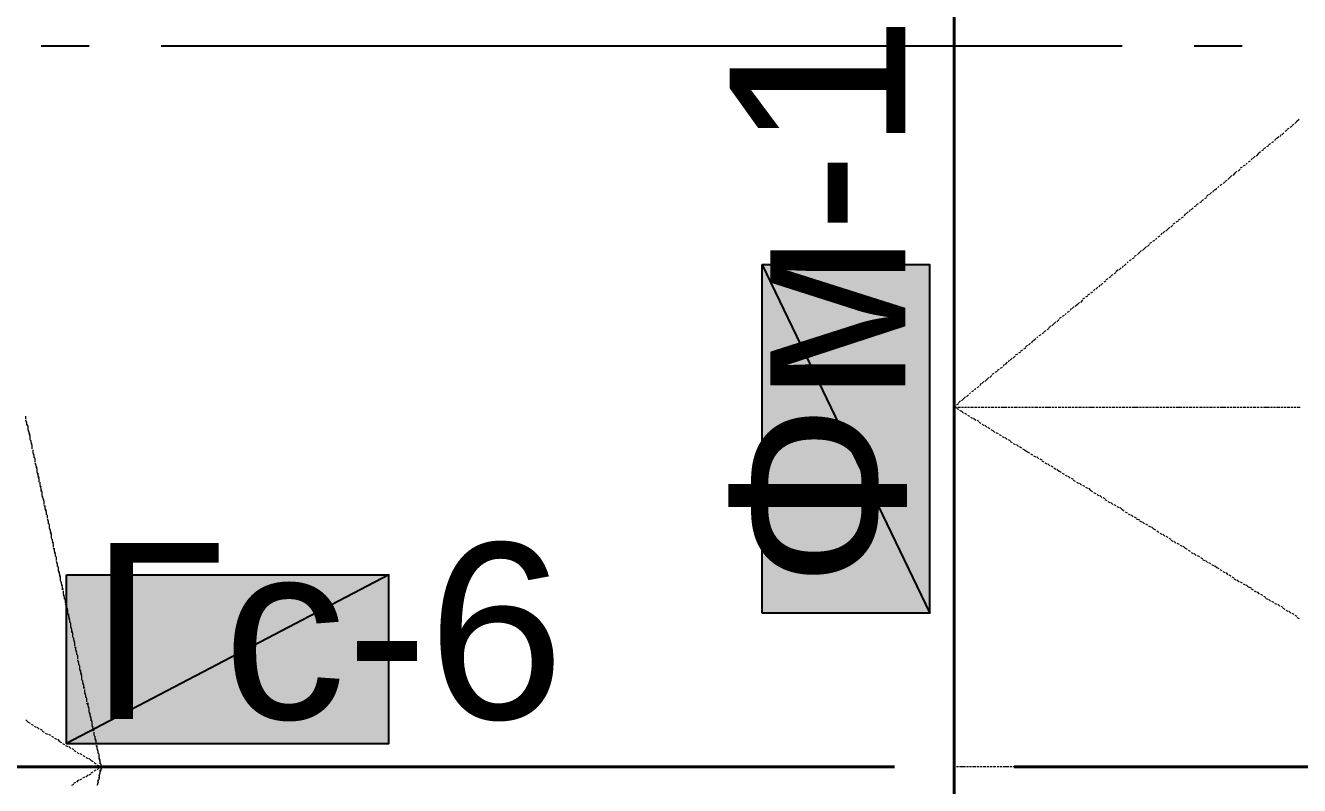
# Model space of a CAD drawing. Extents: x 0 to 604, y 0 to 420.
# Drawn here: x 269.91 to 296.43, y 217.92 to 233.75 of the extents above; entities that cross this region are included whole.
import ezdxf

# ---------------------------------------------------------------- set-up
doc = ezdxf.new("R2010")
doc.units = 0
doc.styles.add('TEYPDFCAD_TEXT', font='arial.ttf')

msp = doc.modelspace()

# ---------------------------------------------------------------- hatches: boundary and pattern name
at = {"true_color": 0xffffff}
h = msp.add_hatch(color=0, dxfattribs=at)
h.paths.add_polyline_path([(285.242, 221.509), (285.242, 228.769), (288.735, 221.509)])
h.paths.add_polyline_path([(285.242, 228.769), (288.735, 221.509), (288.735, 228.769)])
h = msp.add_hatch(color=0, dxfattribs=at)
h.paths.add_polyline_path([(270.764, 222.313), (277.474, 222.313), (270.764, 218.8)])
h.paths.add_polyline_path([(277.474, 222.313), (270.764, 218.8), (277.474, 218.8)])

# ---------------------------------------------------------------- linework, layer by layer
at = {"color": 7, "lineweight": 40}
for p, q in [((289.242, 262.065), (289.242, 174.561)), ((287.994, 218.313), (260.477, 218.313)), ((317.987, 218.313), (290.491, 218.313))]:
    msp.add_line(p, q, dxfattribs=at)
at = {"lineweight": 25}
for p, q in [((289.242, 245.914), (289.242, 225.912)), ((271.23, 233.32), (270.235, 233.32)), ((292.735, 233.32), (272.733, 233.32)), ((295.233, 233.32), (294.238, 233.32)), ((289.242, 224.409), (289.242, 223.414)), ((289.242, 221.911), (289.242, 201.909))]:
    msp.add_line(p, q, dxfattribs=at)
at = {"color": 7, "lineweight": 5}
for p, q in [((289.242, 233.701), (289.242, 233.744)), ((289.242, 233.617), (289.242, 233.68)), ((289.242, 233.553), (289.242, 233.617)), ((289.242, 233.489), (289.242, 233.532)), ((289.242, 233.426), (289.242, 233.468)), ((289.242, 233.341), (289.242, 233.405)), ((289.242, 233.278), (289.242, 233.32)), ((289.242, 233.214), (289.242, 233.257)), ((289.242, 233.13), (289.242, 233.193)), ((289.242, 233.066), (289.242, 233.108)), ((289.242, 233.003), (289.242, 233.045)), ((289.242, 232.918), (289.242, 232.982)), ((289.242, 232.855), (289.242, 232.897)), ((289.242, 232.791), (289.242, 232.833)), ((289.242, 232.727), (289.242, 232.77)), ((289.242, 232.643), (289.242, 232.706)), ((289.242, 232.579), (289.242, 232.622)), ((289.242, 232.516), (289.242, 232.558)), ((289.242, 232.431), (289.242, 232.495)), ((289.242, 232.368), (289.242, 232.41)), ((289.242, 232.304), (289.242, 232.346)), ((289.242, 232.22), (289.242, 232.283)), ((289.242, 232.156), (289.242, 232.198)), ((289.242, 232.093), (289.242, 232.135)), ((289.242, 232.008), (289.242, 232.071)), ((289.242, 231.944), (289.242, 231.987)), ((289.242, 231.881), (289.242, 231.923)), ((289.242, 231.817), (289.242, 231.86)), ((289.242, 231.733), (289.242, 231.796)), ((289.242, 231.669), (289.242, 231.711)), ((289.242, 231.606), (289.242, 231.648)), ((289.242, 231.521), (289.242, 231.584)), ((296.164, 231.563), (296.122, 231.542)), ((296.206, 231.606), (296.164, 231.584)), ((296.27, 231.648), (296.228, 231.627)), ((296.312, 231.69), (296.27, 231.669)), ((296.376, 231.754), (296.333, 231.711)), ((296.418, 231.796), (296.376, 231.754)), ((289.242, 231.458), (289.242, 231.5)), ((289.242, 231.394), (289.242, 231.436)), ((289.242, 231.309), (289.242, 231.373)), ((289.242, 231.246), (289.242, 231.288)), ((295.825, 231.288), (295.783, 231.267)), ((295.889, 231.331), (295.846, 231.309)), ((295.931, 231.394), (295.91, 231.352)), ((295.995, 231.436), (295.952, 231.394)), ((296.037, 231.479), (296.016, 231.436)), ((296.101, 231.521), (296.058, 231.479)), ((289.242, 231.182), (289.242, 231.225)), ((289.242, 231.098), (289.242, 231.161)), ((289.242, 231.034), (289.242, 231.077)), ((289.242, 230.971), (289.242, 231.013)), ((295.508, 231.034), (295.466, 230.992)), ((295.571, 231.077), (295.529, 231.034)), ((295.614, 231.119), (295.571, 231.077)), ((295.677, 231.161), (295.635, 231.14)), ((295.719, 231.203), (295.677, 231.182)), ((295.783, 231.246), (295.741, 231.225)), ((289.242, 230.907), (289.242, 230.95)), ((289.242, 230.822), (289.242, 230.886)), ((289.242, 230.759), (289.242, 230.801)), ((295.19, 230.759), (295.148, 230.717)), ((295.233, 230.801), (295.19, 230.78)), ((295.296, 230.844), (295.254, 230.822)), ((295.339, 230.886), (295.317, 230.865)), ((295.402, 230.928), (295.36, 230.907)), ((295.444, 230.992), (295.423, 230.95)), ((289.242, 230.696), (289.242, 230.738)), ((289.242, 230.611), (289.242, 230.674)), ((289.242, 230.547), (289.242, 230.59)), ((289.242, 230.484), (289.242, 230.526)), ((294.873, 230.484), (294.83, 230.463)), ((294.915, 230.526), (294.873, 230.505)), ((294.979, 230.59), (294.936, 230.547)), ((295.021, 230.632), (294.979, 230.59)), ((295.084, 230.674), (295.042, 230.632)), ((295.127, 230.717), (295.084, 230.674)), ((289.242, 230.399), (289.242, 230.463)), ((289.242, 230.336), (289.242, 230.378)), ((289.242, 230.272), (289.242, 230.315)), ((289.242, 230.188), (289.242, 230.251)), ((294.534, 230.23), (294.492, 230.188)), ((294.598, 230.272), (294.555, 230.23)), ((294.64, 230.315), (294.619, 230.272)), ((294.704, 230.357), (294.661, 230.315)), ((294.746, 230.399), (294.725, 230.378)), ((294.809, 230.441), (294.767, 230.42)), ((289.242, 230.124), (289.242, 230.166)), ((289.242, 230.06), (289.242, 230.103)), ((289.242, 229.997), (289.242, 230.039)), ((289.242, 229.912), (289.242, 229.976)), ((294.217, 229.955), (294.174, 229.912)), ((294.28, 229.997), (294.238, 229.976)), ((294.322, 230.039), (294.28, 230.018)), ((294.386, 230.082), (294.344, 230.06)), ((294.428, 230.124), (294.386, 230.103)), ((294.492, 230.166), (294.449, 230.145)), ((289.242, 229.849), (289.242, 229.891)), ((289.242, 229.785), (289.242, 229.828)), ((289.242, 229.701), (289.242, 229.764)), ((289.242, 229.637), (289.242, 229.679)), ((293.899, 229.679), (293.857, 229.658)), ((293.942, 229.722), (293.899, 229.701)), ((294.005, 229.764), (293.963, 229.743)), ((294.047, 229.828), (294.026, 229.785)), ((294.111, 229.87), (294.068, 229.828)), ((294.153, 229.912), (294.132, 229.87)), ((289.242, 229.574), (289.242, 229.616)), ((289.242, 229.489), (289.242, 229.553)), ((289.242, 229.425), (289.242, 229.468)), ((293.56, 229.425), (293.539, 229.383)), ((293.624, 229.468), (293.582, 229.425)), ((293.688, 229.51), (293.645, 229.468)), ((293.73, 229.553), (293.688, 229.51)), ((293.793, 229.595), (293.751, 229.553)), ((293.836, 229.637), (293.793, 229.616)), ((289.242, 229.362), (289.242, 229.404)), ((289.242, 229.277), (289.242, 229.341)), ((289.242, 229.214), (289.242, 229.256)), ((289.242, 229.15), (289.242, 229.193)), ((293.243, 229.15), (293.201, 229.108)), ((293.307, 229.193), (293.264, 229.15)), ((293.349, 229.235), (293.307, 229.214)), ((293.412, 229.277), (293.37, 229.256)), ((293.455, 229.32), (293.433, 229.298)), ((293.518, 229.362), (293.476, 229.341)), ((289.242, 229.087), (289.242, 229.129)), ((289.242, 229.002), (289.242, 229.066)), ((289.242, 228.939), (289.242, 228.981)), ((289.242, 228.875), (289.242, 228.917)), ((292.989, 228.917), (292.947, 228.896)), ((293.031, 228.96), (292.989, 228.939)), ((293.095, 229.023), (293.053, 228.981)), ((293.137, 229.066), (293.095, 229.023)), ((293.201, 229.108), (293.158, 229.066)), ((289.242, 228.791), (289.242, 228.854)), ((289.242, 228.727), (289.242, 228.769)), ((289.242, 228.663), (289.242, 228.706)), ((289.242, 228.579), (289.242, 228.642)), ((292.65, 228.663), (292.608, 228.621)), ((292.714, 228.706), (292.671, 228.663)), ((292.756, 228.748), (292.735, 228.706)), ((292.82, 228.791), (292.777, 228.748)), ((292.862, 228.833), (292.841, 228.812)), ((292.925, 228.875), (292.883, 228.854)), ((289.242, 228.515), (289.242, 228.558)), ((289.242, 228.452), (289.242, 228.494)), ((289.242, 228.367), (289.242, 228.431)), ((292.333, 228.388), (292.291, 228.346)), ((292.396, 228.431), (292.354, 228.41)), ((292.439, 228.473), (292.396, 228.452)), ((292.502, 228.515), (292.46, 228.494)), ((292.545, 228.558), (292.502, 228.536)), ((292.608, 228.6), (292.566, 228.579)), ((289.242, 228.304), (289.242, 228.346)), ((289.242, 228.24), (289.242, 228.282)), ((289.242, 228.177), (289.242, 228.219)), ((289.242, 228.092), (289.242, 228.155)), ((292.015, 228.113), (291.973, 228.092)), ((292.058, 228.155), (292.015, 228.134)), ((292.121, 228.198), (292.079, 228.177)), ((292.163, 228.261), (292.142, 228.219)), ((292.227, 228.304), (292.185, 228.261)), ((292.269, 228.346), (292.248, 228.304)), ((289.242, 228.029), (289.242, 228.071)), ((289.242, 227.965), (289.242, 228.007)), ((289.242, 227.88), (289.242, 227.944)), ((289.242, 227.817), (289.242, 227.859)), ((291.677, 227.859), (291.656, 227.817)), ((291.74, 227.901), (291.698, 227.859)), ((291.804, 227.944), (291.761, 227.901)), ((291.846, 227.986), (291.804, 227.944)), ((291.909, 228.029), (291.867, 227.986)), ((291.952, 228.071), (291.909, 228.05)), ((289.242, 227.753), (289.242, 227.796)), ((289.242, 227.669), (289.242, 227.732)), ((289.242, 227.605), (289.242, 227.648)), ((289.242, 227.542), (289.242, 227.584)), ((291.359, 227.584), (291.317, 227.542)), ((291.423, 227.626), (291.38, 227.584)), ((291.465, 227.669), (291.423, 227.648)), ((291.529, 227.711), (291.486, 227.69)), ((291.571, 227.753), (291.55, 227.732)), ((291.634, 227.796), (291.592, 227.774)), ((289.242, 227.457), (289.242, 227.52)), ((289.242, 227.393), (289.242, 227.436)), ((289.242, 227.33), (289.242, 227.372)), ((289.242, 227.267), (289.242, 227.309)), ((291.042, 227.309), (290.999, 227.288)), ((291.105, 227.351), (291.063, 227.33)), ((291.147, 227.393), (291.105, 227.372)), ((291.211, 227.436), (291.169, 227.415)), ((291.253, 227.499), (291.211, 227.457)), ((291.317, 227.542), (291.274, 227.499)), ((289.242, 227.182), (289.242, 227.245)), ((289.242, 227.118), (289.242, 227.161)), ((289.242, 227.055), (289.242, 227.097)), ((289.242, 226.97), (289.242, 227.034)), ((290.724, 227.034), (290.682, 227.012)), ((290.767, 227.097), (290.724, 227.055)), ((290.83, 227.139), (290.788, 227.097)), ((290.872, 227.182), (290.851, 227.139)), ((290.936, 227.224), (290.894, 227.182)), ((290.978, 227.267), (290.957, 227.245)), ((289.242, 226.907), (289.242, 226.949)), ((289.242, 226.843), (289.242, 226.886)), ((289.242, 226.758), (289.242, 226.822)), ((290.385, 226.78), (290.364, 226.737)), ((290.449, 226.822), (290.407, 226.78)), ((290.512, 226.864), (290.47, 226.822)), ((290.555, 226.907), (290.512, 226.886)), ((290.618, 226.949), (290.576, 226.928)), ((290.661, 226.991), (290.618, 226.97)), ((289.242, 226.695), (289.242, 226.737)), ((289.242, 226.631), (289.242, 226.674)), ((289.242, 226.547), (289.242, 226.61)), ((289.242, 226.483), (289.242, 226.547)), ((290.068, 226.505), (290.026, 226.483)), ((290.132, 226.547), (290.089, 226.526)), ((290.174, 226.589), (290.132, 226.568)), ((290.237, 226.631), (290.195, 226.61)), ((290.28, 226.695), (290.259, 226.653)), ((290.343, 226.737), (290.301, 226.695)), ((289.242, 226.42), (289.242, 226.462)), ((289.242, 226.356), (289.242, 226.399)), ((289.242, 226.272), (289.242, 226.335)), ((289.242, 226.208), (289.242, 226.25)), ((289.793, 226.293), (289.772, 226.25)), ((289.856, 226.335), (289.814, 226.293)), ((289.92, 226.377), (289.877, 226.335)), ((289.962, 226.42), (289.92, 226.377)), ((290.026, 226.462), (289.983, 226.42)), ((289.242, 226.145), (289.242, 226.187)), ((289.242, 226.06), (289.242, 226.124)), ((289.242, 225.996), (289.242, 226.039)), ((289.242, 225.933), (289.242, 225.975)), ((289.433, 225.975), (289.391, 225.933)), ((289.475, 226.018), (289.433, 225.975)), ((289.539, 226.06), (289.497, 226.018)), ((289.581, 226.102), (289.56, 226.081)), ((289.645, 226.145), (289.602, 226.124)), ((289.687, 226.187), (289.666, 226.166)), ((289.75, 226.229), (289.708, 226.208)), ((289.242, 225.848), (289.242, 225.912)), ((289.264, 225.827), (289.242, 225.806)), ((289.242, 225.785), (289.242, 225.827)), ((289.242, 225.806), (289.285, 225.806)), ((289.242, 225.806), (289.264, 225.785)), ((289.242, 225.721), (289.242, 225.764)), ((289.327, 225.869), (289.285, 225.848)), ((289.285, 225.785), (289.327, 225.764)), ((289.306, 225.806), (289.37, 225.806)), ((289.37, 225.933), (289.327, 225.891)), ((289.348, 225.743), (289.391, 225.721)), ((289.391, 225.806), (289.433, 225.806)), ((289.391, 225.721), (289.433, 225.679)), ((289.454, 225.806), (289.497, 225.806)), ((289.518, 225.806), (289.56, 225.806)), ((289.581, 225.806), (289.645, 225.806)), ((289.666, 225.806), (289.708, 225.806)), ((289.729, 225.806), (289.772, 225.806)), ((289.793, 225.806), (289.856, 225.806)), ((289.877, 225.806), (289.92, 225.806)), ((289.941, 225.806), (289.983, 225.806)), ((290.005, 225.806), (290.068, 225.806)), ((290.089, 225.806), (290.132, 225.806)), ((290.153, 225.806), (290.195, 225.806)), ((290.216, 225.806), (290.28, 225.806)), ((290.28, 225.806), (290.343, 225.806)), ((290.364, 225.806), (290.407, 225.806)), ((290.428, 225.806), (290.47, 225.806)), ((290.491, 225.806), (290.555, 225.806)), ((290.576, 225.806), (290.618, 225.806)), ((290.639, 225.806), (290.682, 225.806)), ((290.703, 225.806), (290.767, 225.806)), ((290.788, 225.806), (290.83, 225.806)), ((290.851, 225.806), (290.894, 225.806)), ((290.915, 225.806), (290.978, 225.806)), ((290.999, 225.806), (291.042, 225.806)), ((291.063, 225.806), (291.105, 225.806)), ((291.126, 225.806), (291.19, 225.806)), ((291.19, 225.806), (291.253, 225.806)), ((291.274, 225.806), (291.317, 225.806)), ((291.338, 225.806), (291.38, 225.806)), ((291.401, 225.806), (291.465, 225.806)), ((291.486, 225.806), (291.529, 225.806)), ((291.55, 225.806), (291.592, 225.806)), ((291.613, 225.806), (291.677, 225.806)), ((291.698, 225.806), (291.74, 225.806)), ((291.761, 225.806), (291.804, 225.806)), ((291.825, 225.806), (291.888, 225.806)), ((291.909, 225.806), (291.952, 225.806)), ((291.973, 225.806), (292.015, 225.806)), ((292.036, 225.806), (292.1, 225.806)), ((292.1, 225.806), (292.163, 225.806)), ((292.185, 225.806), (292.227, 225.806)), ((292.248, 225.806), (292.291, 225.806)), ((292.312, 225.806), (292.375, 225.806)), ((292.396, 225.806), (292.439, 225.806)), ((292.46, 225.806), (292.502, 225.806)), ((292.523, 225.806), (292.587, 225.806)), ((292.608, 225.806), (292.65, 225.806)), ((292.671, 225.806), (292.714, 225.806)), ((292.735, 225.806), (292.798, 225.806)), ((292.82, 225.806), (292.862, 225.806)), ((292.883, 225.806), (292.925, 225.806)), ((292.947, 225.806), (293.01, 225.806)), ((293.01, 225.806), (293.074, 225.806)), ((293.095, 225.806), (293.137, 225.806)), ((293.158, 225.806), (293.201, 225.806)), ((293.222, 225.806), (293.285, 225.806)), ((293.307, 225.806), (293.349, 225.806)), ((293.37, 225.806), (293.412, 225.806)), ((293.433, 225.806), (293.497, 225.806)), ((293.518, 225.806), (293.56, 225.806)), ((293.582, 225.806), (293.624, 225.806)), ((293.645, 225.806), (293.709, 225.806)), ((293.73, 225.806), (293.772, 225.806)), ((293.793, 225.806), (293.836, 225.806)), ((293.857, 225.806), (293.92, 225.806)), ((293.92, 225.806), (293.984, 225.806)), ((294.005, 225.806), (294.047, 225.806)), ((294.068, 225.806), (294.111, 225.806)), ((294.132, 225.806), (294.195, 225.806)), ((294.217, 225.806), (294.259, 225.806)), ((294.28, 225.806), (294.322, 225.806)), ((294.344, 225.806), (294.407, 225.806)), ((294.428, 225.806), (294.471, 225.806)), ((294.492, 225.806), (294.534, 225.806)), ((294.555, 225.806), (294.619, 225.806)), ((294.64, 225.806), (294.682, 225.806)), ((294.704, 225.806), (294.746, 225.806)), ((294.767, 225.806), (294.83, 225.806)), ((294.83, 225.806), (294.894, 225.806)), ((294.915, 225.806), (294.957, 225.806)), ((294.979, 225.806), (295.021, 225.806)), ((295.042, 225.806), (295.106, 225.806)), ((295.127, 225.806), (295.169, 225.806)), ((295.19, 225.806), (295.233, 225.806)), ((295.254, 225.806), (295.317, 225.806)), ((295.339, 225.806), (295.381, 225.806)), ((295.402, 225.806), (295.444, 225.806)), ((295.466, 225.806), (295.529, 225.806)), ((295.55, 225.806), (295.592, 225.806)), ((295.614, 225.806), (295.656, 225.806)), ((295.677, 225.806), (295.741, 225.806)), ((295.741, 225.806), (295.804, 225.806)), ((295.825, 225.806), (295.868, 225.806)), ((295.889, 225.806), (295.931, 225.806)), ((295.952, 225.806), (296.016, 225.806)), ((296.037, 225.806), (296.079, 225.806)), ((296.101, 225.806), (296.143, 225.806)), ((296.164, 225.806), (296.228, 225.806)), ((296.249, 225.806), (296.291, 225.806)), ((296.312, 225.806), (296.354, 225.806)), ((296.376, 225.806), (296.439, 225.806)), ((269.917, 225.552), (269.917, 225.615)), ((269.917, 225.552), (269.917, 225.594)), ((269.938, 225.467), (269.917, 225.531)), ((269.938, 225.488), (269.917, 225.531)), ((269.938, 225.425), (269.938, 225.467)), ((269.96, 225.404), (269.938, 225.446)), ((289.242, 225.637), (289.242, 225.7)), ((289.242, 225.573), (289.242, 225.637)), ((289.242, 225.51), (289.242, 225.552)), ((289.242, 225.446), (289.242, 225.488)), ((289.454, 225.679), (289.497, 225.658)), ((289.518, 225.637), (289.56, 225.615)), ((289.581, 225.594), (289.623, 225.573)), ((289.645, 225.573), (289.687, 225.531)), ((289.708, 225.531), (289.75, 225.51)), ((289.75, 225.488), (289.793, 225.467)), ((289.814, 225.446), (289.856, 225.425)), ((269.96, 225.361), (269.96, 225.404)), ((269.96, 225.34), (269.96, 225.383)), ((269.981, 225.277), (269.96, 225.34)), ((269.981, 225.277), (269.96, 225.319)), ((270.002, 225.213), (269.981, 225.277)), ((270.002, 225.192), (269.981, 225.256)), ((270.002, 225.129), (270.002, 225.192)), ((270.002, 225.15), (270.002, 225.192)), ((289.242, 225.361), (289.242, 225.425)), ((289.242, 225.298), (289.242, 225.34)), ((289.242, 225.234), (289.242, 225.277)), ((289.242, 225.15), (289.242, 225.213)), ((289.877, 225.425), (289.92, 225.383)), ((289.941, 225.383), (289.983, 225.361)), ((290.005, 225.34), (290.047, 225.319)), ((290.047, 225.319), (290.089, 225.277)), ((290.11, 225.277), (290.153, 225.256)), ((290.174, 225.234), (290.216, 225.213)), ((290.237, 225.192), (290.28, 225.171)), ((290.301, 225.171), (290.343, 225.129)), ((270.023, 225.086), (270.002, 225.129)), ((270.023, 225.065), (270.023, 225.107)), ((270.044, 225.023), (270.023, 225.065)), ((270.044, 225.002), (270.023, 225.044)), ((270.044, 224.938), (270.044, 225.002)), ((270.044, 224.938), (270.044, 224.981)), ((270.065, 224.853), (270.065, 224.917)), ((270.065, 224.875), (270.065, 224.917)), ((289.242, 225.086), (289.242, 225.129)), ((289.242, 225.023), (289.242, 225.065)), ((289.242, 224.938), (289.242, 225.002)), ((289.242, 224.875), (289.242, 224.917)), ((290.364, 225.129), (290.407, 225.107)), ((290.407, 225.086), (290.449, 225.065)), ((290.47, 225.044), (290.512, 225.023)), ((290.534, 225.023), (290.576, 224.981)), ((290.597, 224.981), (290.639, 224.959)), ((290.661, 224.938), (290.703, 224.917)), ((290.703, 224.917), (290.767, 224.875)), ((270.087, 224.811), (270.065, 224.853)), ((270.087, 224.79), (270.065, 224.832)), ((270.087, 224.748), (270.087, 224.79)), ((270.108, 224.726), (270.087, 224.769)), ((270.108, 224.663), (270.108, 224.726)), ((270.108, 224.663), (270.108, 224.705)), ((270.129, 224.578), (270.108, 224.642)), ((270.129, 224.6), (270.108, 224.642)), ((289.242, 224.811), (289.242, 224.853)), ((289.242, 224.726), (289.242, 224.79)), ((289.242, 224.663), (289.242, 224.726)), ((289.242, 224.6), (289.242, 224.642)), ((290.767, 224.875), (290.809, 224.853)), ((290.83, 224.832), (290.872, 224.811)), ((290.894, 224.79), (290.936, 224.769)), ((290.957, 224.769), (290.999, 224.726)), ((291.021, 224.726), (291.063, 224.705)), ((291.063, 224.684), (291.105, 224.663)), ((291.126, 224.642), (291.169, 224.621)), ((270.15, 224.536), (270.129, 224.578)), ((270.15, 224.515), (270.129, 224.557)), ((270.15, 224.472), (270.15, 224.515)), ((270.15, 224.451), (270.15, 224.494)), ((270.171, 224.388), (270.15, 224.451)), ((270.171, 224.388), (270.171, 224.43)), ((270.192, 224.324), (270.171, 224.388)), ((289.242, 224.536), (289.242, 224.578)), ((289.242, 224.451), (289.242, 224.515)), ((289.242, 224.388), (289.242, 224.43)), ((291.19, 224.621), (291.232, 224.578)), ((291.253, 224.578), (291.296, 224.557)), ((291.317, 224.536), (291.359, 224.515)), ((291.38, 224.515), (291.423, 224.472)), ((291.423, 224.472), (291.465, 224.451)), ((291.486, 224.43), (291.529, 224.409)), ((291.55, 224.388), (291.592, 224.367)), ((270.192, 224.303), (270.171, 224.367)), ((270.192, 224.24), (270.192, 224.303)), ((270.192, 224.261), (270.192, 224.303)), ((270.214, 224.197), (270.214, 224.24)), ((270.214, 224.176), (270.214, 224.218)), ((270.235, 224.134), (270.214, 224.176)), ((270.235, 224.113), (270.214, 224.155)), ((270.235, 224.049), (270.235, 224.113)), ((289.242, 224.324), (289.242, 224.367)), ((289.242, 224.24), (289.242, 224.303)), ((289.242, 224.176), (289.242, 224.218)), ((289.242, 224.113), (289.242, 224.155)), ((291.613, 224.367), (291.656, 224.324)), ((291.677, 224.324), (291.719, 224.303)), ((291.719, 224.282), (291.761, 224.261)), ((291.783, 224.24), (291.825, 224.218)), ((291.846, 224.218), (291.888, 224.176)), ((291.909, 224.176), (291.952, 224.155)), ((291.973, 224.134), (292.015, 224.113)), ((292.036, 224.113), (292.079, 224.07)), ((270.256, 224.028), (270.235, 224.091)), ((270.256, 223.964), (270.256, 224.028)), ((270.256, 223.986), (270.256, 224.028)), ((270.277, 223.922), (270.256, 223.964)), ((270.277, 223.901), (270.256, 223.943)), ((270.298, 223.859), (270.277, 223.901)), ((270.298, 223.838), (270.277, 223.88)), ((289.242, 224.028), (289.242, 224.091)), ((289.242, 223.964), (289.242, 224.007)), ((289.242, 223.901), (289.242, 223.943)), ((289.242, 223.816), (289.242, 223.88)), ((292.079, 224.07), (292.121, 224.049)), ((292.142, 224.028), (292.185, 224.007)), ((292.206, 223.986), (292.248, 223.964)), ((292.269, 223.964), (292.312, 223.922)), ((292.333, 223.922), (292.375, 223.901)), ((292.375, 223.88), (292.418, 223.859)), ((270.298, 223.774), (270.298, 223.838)), ((270.298, 223.774), (270.298, 223.816)), ((270.319, 223.71), (270.298, 223.753)), ((270.319, 223.689), (270.319, 223.753)), ((270.341, 223.647), (270.319, 223.689)), ((270.341, 223.626), (270.319, 223.668)), ((270.341, 223.583), (270.341, 223.626)), ((270.341, 223.562), (270.341, 223.605)), ((289.242, 223.753), (289.242, 223.816)), ((289.242, 223.689), (289.242, 223.732)), ((289.242, 223.626), (289.242, 223.668)), ((289.242, 223.541), (289.242, 223.605)), ((292.439, 223.838), (292.481, 223.816)), ((292.502, 223.816), (292.545, 223.774)), ((292.566, 223.774), (292.608, 223.753)), ((292.629, 223.732), (292.671, 223.71)), ((292.693, 223.71), (292.735, 223.668)), ((292.735, 223.668), (292.777, 223.647)), ((292.798, 223.626), (292.841, 223.605)), ((292.862, 223.583), (292.904, 223.562)), ((270.362, 223.499), (270.362, 223.562)), ((270.362, 223.499), (270.362, 223.541)), ((270.383, 223.414), (270.362, 223.478)), ((270.383, 223.435), (270.362, 223.478)), ((270.383, 223.372), (270.383, 223.414)), ((270.404, 223.351), (270.383, 223.393)), ((270.404, 223.308), (270.404, 223.351)), ((270.404, 223.287), (270.404, 223.329)), ((289.242, 223.478), (289.242, 223.52)), ((289.242, 223.414), (289.242, 223.457)), ((289.242, 223.329), (289.242, 223.393)), ((292.925, 223.562), (292.968, 223.52)), ((292.989, 223.52), (293.031, 223.499)), ((293.031, 223.478), (293.095, 223.457)), ((293.095, 223.435), (293.137, 223.414)), ((293.158, 223.414), (293.201, 223.372)), ((293.222, 223.372), (293.264, 223.351)), ((293.285, 223.329), (293.328, 223.308)), ((270.425, 223.224), (270.404, 223.287)), ((270.425, 223.224), (270.404, 223.266)), ((270.447, 223.16), (270.425, 223.224)), ((270.447, 223.139), (270.425, 223.202)), ((270.447, 223.076), (270.447, 223.139)), ((270.447, 223.097), (270.447, 223.139)), ((270.468, 223.033), (270.447, 223.076)), ((270.468, 223.012), (270.468, 223.054)), ((289.242, 223.266), (289.242, 223.308)), ((289.242, 223.202), (289.242, 223.245)), ((289.242, 223.118), (289.242, 223.181)), ((289.242, 223.054), (289.242, 223.097)), ((293.349, 223.308), (293.391, 223.266)), ((293.391, 223.266), (293.433, 223.245)), ((293.455, 223.224), (293.497, 223.202)), ((293.518, 223.181), (293.56, 223.16)), ((293.582, 223.16), (293.624, 223.118)), ((293.645, 223.118), (293.688, 223.097)), ((293.709, 223.076), (293.751, 223.054)), ((270.489, 222.97), (270.468, 223.012)), ((270.489, 222.948), (270.468, 222.991)), ((270.489, 222.885), (270.489, 222.948)), ((270.489, 222.885), (270.489, 222.927)), ((270.51, 222.821), (270.489, 222.864)), ((270.51, 222.8), (270.51, 222.864)), ((270.531, 222.758), (270.51, 222.8)), ((289.242, 222.991), (289.242, 223.033)), ((289.242, 222.906), (289.242, 222.97)), ((289.242, 222.843), (289.242, 222.906)), ((289.242, 222.779), (289.242, 222.821)), ((293.751, 223.033), (293.793, 223.012)), ((293.815, 223.012), (293.857, 222.97)), ((293.878, 222.97), (293.92, 222.948)), ((293.942, 222.927), (293.984, 222.906)), ((294.005, 222.906), (294.047, 222.864)), ((294.047, 222.864), (294.09, 222.843)), ((294.111, 222.821), (294.153, 222.8)), ((270.531, 222.737), (270.51, 222.779)), ((270.531, 222.695), (270.531, 222.737)), ((270.552, 222.673), (270.531, 222.716)), ((270.552, 222.61), (270.552, 222.673)), ((270.552, 222.61), (270.552, 222.652)), ((270.574, 222.525), (270.552, 222.589)), ((270.574, 222.546), (270.552, 222.589)), ((270.574, 222.483), (270.574, 222.525)), ((289.242, 222.716), (289.242, 222.758)), ((289.242, 222.631), (289.242, 222.695)), ((289.242, 222.567), (289.242, 222.61)), ((289.242, 222.504), (289.242, 222.546)), ((294.174, 222.779), (294.217, 222.758)), ((294.238, 222.758), (294.28, 222.716)), ((294.301, 222.716), (294.344, 222.695)), ((294.365, 222.673), (294.407, 222.652)), ((294.407, 222.631), (294.449, 222.61)), ((294.471, 222.61), (294.513, 222.567)), ((294.534, 222.567), (294.577, 222.546)), ((294.598, 222.525), (294.64, 222.504)), ((270.595, 222.462), (270.574, 222.504)), ((270.595, 222.419), (270.595, 222.462)), ((270.595, 222.398), (270.595, 222.44)), ((270.616, 222.335), (270.595, 222.398)), ((270.616, 222.335), (270.616, 222.377)), ((270.637, 222.271), (270.616, 222.335)), ((270.637, 222.25), (270.616, 222.313)), ((289.242, 222.419), (289.242, 222.483)), ((289.242, 222.356), (289.242, 222.398)), ((289.242, 222.292), (289.242, 222.335)), ((289.242, 222.208), (289.242, 222.271)), ((294.661, 222.504), (294.704, 222.462)), ((294.704, 222.462), (294.746, 222.44)), ((294.767, 222.419), (294.809, 222.398)), ((294.83, 222.377), (294.873, 222.356)), ((294.894, 222.356), (294.936, 222.313)), ((294.957, 222.313), (295, 222.292)), ((295.021, 222.271), (295.063, 222.25)), ((270.637, 222.186), (270.637, 222.25)), ((270.637, 222.208), (270.637, 222.25)), ((270.658, 222.144), (270.637, 222.186)), ((270.658, 222.123), (270.658, 222.165)), ((270.679, 222.081), (270.658, 222.123)), ((270.679, 222.06), (270.658, 222.102)), ((270.679, 221.996), (270.679, 222.06)), ((270.7, 221.996), (270.679, 222.038)), ((289.242, 222.144), (289.242, 222.186)), ((289.242, 222.081), (289.242, 222.123)), ((289.242, 221.996), (289.242, 222.06)), ((289.242, 221.933), (289.242, 221.996)), ((295.063, 222.229), (295.106, 222.208)), ((295.127, 222.208), (295.169, 222.165)), ((295.19, 222.165), (295.233, 222.144)), ((295.254, 222.123), (295.296, 222.102)), ((295.317, 222.102), (295.36, 222.06)), ((295.36, 222.06), (295.423, 222.038)), ((295.423, 222.017), (295.466, 221.996)), ((270.7, 221.911), (270.7, 221.975)), ((270.7, 221.933), (270.7, 221.975)), ((270.722, 221.869), (270.7, 221.911)), ((270.722, 221.848), (270.7, 221.89)), ((270.722, 221.805), (270.722, 221.848)), ((270.743, 221.784), (270.722, 221.827)), ((270.743, 221.721), (270.743, 221.784)), ((270.743, 221.721), (270.743, 221.763)), ((289.242, 221.869), (289.242, 221.911)), ((289.242, 221.805), (289.242, 221.848)), ((289.242, 221.721), (289.242, 221.784)), ((295.487, 221.975), (295.529, 221.954)), ((295.55, 221.954), (295.592, 221.911)), ((295.614, 221.911), (295.656, 221.89)), ((295.677, 221.869), (295.719, 221.848)), ((295.719, 221.827), (295.762, 221.805)), ((295.783, 221.805), (295.825, 221.763)), ((295.846, 221.763), (295.889, 221.742)), ((270.764, 221.657), (270.743, 221.7)), ((270.764, 221.636), (270.764, 221.7)), ((270.785, 221.594), (270.764, 221.636)), ((270.785, 221.573), (270.764, 221.615)), ((270.785, 221.53), (270.785, 221.573)), ((270.785, 221.509), (270.785, 221.552)), ((270.806, 221.446), (270.785, 221.509)), ((270.806, 221.446), (270.806, 221.488)), ((289.242, 221.657), (289.242, 221.7)), ((289.242, 221.594), (289.242, 221.636)), ((289.242, 221.509), (289.242, 221.573)), ((289.242, 221.446), (289.242, 221.488)), ((295.91, 221.721), (295.952, 221.7)), ((295.974, 221.7), (296.016, 221.657)), ((296.037, 221.657), (296.079, 221.636)), ((296.079, 221.615), (296.122, 221.594)), ((296.143, 221.573), (296.185, 221.552)), ((296.206, 221.552), (296.249, 221.509)), ((296.27, 221.509), (296.312, 221.488)), ((296.333, 221.467), (296.376, 221.446)), ((270.827, 221.382), (270.806, 221.446)), ((270.827, 221.361), (270.806, 221.424)), ((270.827, 221.319), (270.827, 221.361)), ((270.849, 221.298), (270.827, 221.34)), ((270.849, 221.255), (270.849, 221.298)), ((270.849, 221.234), (270.849, 221.276)), ((270.87, 221.17), (270.849, 221.234)), ((270.87, 221.17), (270.849, 221.213)), ((289.242, 221.382), (289.242, 221.424)), ((289.242, 221.298), (289.242, 221.361)), ((289.242, 221.234), (289.242, 221.276)), ((289.242, 221.17), (289.242, 221.213)), ((296.376, 221.424), (296.418, 221.403)), ((270.87, 221.107), (270.87, 221.17)), ((270.891, 221.086), (270.87, 221.149)), ((270.891, 221.022), (270.891, 221.086)), ((270.891, 221.043), (270.891, 221.086)), ((270.912, 220.98), (270.891, 221.022)), ((270.912, 220.959), (270.912, 221.001)), ((270.933, 220.917), (270.912, 220.959)), ((270.933, 220.895), (270.912, 220.938)), ((289.242, 221.086), (289.242, 221.149)), ((289.242, 221.022), (289.242, 221.086)), ((289.242, 220.959), (289.242, 221.001)), ((289.242, 220.895), (289.242, 220.938)), ((270.933, 220.832), (270.933, 220.895)), ((270.933, 220.832), (270.933, 220.874)), ((270.954, 220.768), (270.933, 220.811)), ((270.954, 220.747), (270.954, 220.811)), ((270.976, 220.705), (270.954, 220.747)), ((270.976, 220.684), (270.954, 220.726)), ((270.976, 220.641), (270.976, 220.684)), ((270.997, 220.62), (270.976, 220.662)), ((289.242, 220.811), (289.242, 220.874)), ((289.242, 220.747), (289.242, 220.79)), ((289.242, 220.684), (289.242, 220.726)), ((289.242, 220.599), (289.242, 220.662)), ((270.997, 220.557), (270.997, 220.62)), ((270.997, 220.557), (270.997, 220.599)), ((271.018, 220.472), (270.997, 220.536)), ((271.018, 220.493), (270.997, 220.536)), ((271.018, 220.43), (271.018, 220.472)), ((271.039, 220.409), (271.018, 220.451)), ((271.039, 220.366), (271.039, 220.409)), ((289.242, 220.536), (289.242, 220.578)), ((289.242, 220.472), (289.242, 220.514)), ((289.242, 220.387), (289.242, 220.451)), ((271.039, 220.345), (271.039, 220.387)), ((271.06, 220.281), (271.039, 220.345)), ((271.06, 220.281), (271.06, 220.324)), ((271.081, 220.218), (271.06, 220.281)), ((271.081, 220.197), (271.06, 220.26)), ((271.081, 220.133), (271.081, 220.197)), ((271.081, 220.155), (271.081, 220.197)), ((271.103, 220.091), (271.081, 220.133)), ((289.242, 220.324), (289.242, 220.366)), ((289.242, 220.26), (289.242, 220.303)), ((289.242, 220.176), (289.242, 220.239)), ((289.242, 220.112), (289.242, 220.176)), ((271.103, 220.07), (271.103, 220.112)), ((271.124, 220.027), (271.103, 220.07)), ((271.124, 220.006), (271.103, 220.049)), ((271.124, 219.943), (271.124, 220.006)), ((271.145, 219.943), (271.124, 219.985)), ((271.145, 219.858), (271.145, 219.922)), ((271.145, 219.879), (271.145, 219.922)), ((289.242, 220.049), (289.242, 220.091)), ((289.242, 219.985), (289.242, 220.027)), ((289.242, 219.9), (289.242, 219.964)), ((289.242, 219.837), (289.242, 219.879)), ((271.166, 219.816), (271.145, 219.858)), ((271.166, 219.795), (271.145, 219.837)), ((271.166, 219.752), (271.166, 219.795)), ((271.187, 219.731), (271.166, 219.774)), ((271.187, 219.668), (271.187, 219.731)), ((271.187, 219.668), (271.187, 219.71)), ((271.209, 219.604), (271.187, 219.647)), ((271.209, 219.583), (271.209, 219.647)), ((289.242, 219.774), (289.242, 219.816)), ((289.242, 219.689), (289.242, 219.752)), ((289.242, 219.625), (289.242, 219.668)), ((289.242, 219.562), (289.242, 219.604)), ((271.23, 219.541), (271.209, 219.583)), ((271.23, 219.519), (271.209, 219.562)), ((271.23, 219.477), (271.23, 219.519)), ((271.23, 219.456), (271.23, 219.498)), ((271.251, 219.393), (271.23, 219.456)), ((271.251, 219.393), (271.251, 219.435)), ((271.272, 219.329), (271.251, 219.393)), ((271.272, 219.308), (271.251, 219.371)), ((289.242, 219.477), (289.242, 219.541)), ((289.242, 219.414), (289.242, 219.456)), ((289.242, 219.35), (289.242, 219.393)), ((269.917, 219.287), (269.96, 219.244)), ((269.96, 219.244), (270.002, 219.223)), ((270.023, 219.202), (270.065, 219.181)), ((270.087, 219.16), (270.129, 219.138)), ((270.15, 219.138), (270.192, 219.096)), ((270.214, 219.096), (270.256, 219.075)), ((271.293, 219.244), (271.272, 219.308)), ((271.272, 219.266), (271.272, 219.308)), ((271.293, 219.202), (271.293, 219.244)), ((271.293, 219.181), (271.293, 219.223)), ((271.314, 219.138), (271.293, 219.181)), ((271.314, 219.117), (271.293, 219.16)), ((271.314, 219.054), (271.314, 219.117)), ((271.336, 219.054), (271.314, 219.096)), ((289.242, 219.266), (289.242, 219.329)), ((289.242, 219.202), (289.242, 219.266)), ((289.242, 219.138), (289.242, 219.181)), ((289.242, 219.075), (289.242, 219.117)), ((270.256, 219.054), (270.298, 219.033)), ((270.319, 219.012), (270.362, 218.99)), ((270.383, 218.99), (270.425, 218.969)), ((270.447, 218.948), (270.489, 218.927)), ((270.51, 218.906), (270.552, 218.884)), ((270.574, 218.884), (270.616, 218.842)), ((270.616, 218.842), (270.658, 218.821)), ((271.336, 218.969), (271.336, 219.033)), ((271.336, 218.99), (271.336, 219.033)), ((271.357, 218.927), (271.336, 218.969)), ((271.357, 218.906), (271.357, 218.948)), ((271.378, 218.863), (271.357, 218.906)), ((271.378, 218.842), (271.357, 218.884)), ((271.378, 218.779), (271.378, 218.842)), ((271.378, 218.779), (271.378, 218.821)), ((289.242, 218.99), (289.242, 219.054)), ((289.242, 218.927), (289.242, 218.969)), ((289.242, 218.863), (289.242, 218.906)), ((289.242, 218.779), (289.242, 218.842)), ((270.679, 218.8), (270.722, 218.779)), ((270.743, 218.757), (270.785, 218.736)), ((270.806, 218.736), (270.849, 218.694)), ((270.87, 218.694), (270.912, 218.673)), ((270.912, 218.652), (270.954, 218.631)), ((270.976, 218.609), (271.018, 218.588)), ((271.039, 218.588), (271.081, 218.567)), ((271.103, 218.546), (271.145, 218.525)), ((271.399, 218.715), (271.378, 218.757)), ((271.399, 218.694), (271.399, 218.757)), ((271.42, 218.652), (271.399, 218.694)), ((271.42, 218.631), (271.399, 218.673)), ((271.42, 218.588), (271.42, 218.631)), ((271.441, 218.567), (271.42, 218.609)), ((271.441, 218.504), (271.441, 218.567)), ((271.441, 218.504), (271.441, 218.546)), ((289.242, 218.715), (289.242, 218.757)), ((289.242, 218.652), (289.242, 218.694)), ((289.242, 218.567), (289.242, 218.631)), ((289.242, 218.504), (289.242, 218.546)), ((269.981, 218.313), (269.917, 218.313)), ((270.044, 218.313), (269.981, 218.313)), ((270.108, 218.313), (270.065, 218.313)), ((270.171, 218.313), (270.129, 218.313)), ((270.256, 218.313), (270.192, 218.313)), ((270.319, 218.313), (270.277, 218.313)), ((270.383, 218.313), (270.341, 218.313)), ((270.468, 218.313), (270.404, 218.313)), ((270.531, 218.313), (270.489, 218.313)), ((270.595, 218.313), (270.552, 218.313)), ((270.679, 218.313), (270.616, 218.313)), ((270.743, 218.313), (270.7, 218.313)), ((270.806, 218.313), (270.764, 218.313)), ((270.891, 218.313), (270.827, 218.313)), ((270.954, 218.313), (270.891, 218.313)), ((271.018, 218.313), (270.976, 218.313)), ((271.081, 218.313), (271.039, 218.313)), ((271.166, 218.313), (271.103, 218.313)), ((271.166, 218.504), (271.209, 218.482)), ((271.23, 218.313), (271.187, 218.313)), ((271.23, 218.482), (271.272, 218.44)), ((271.293, 218.313), (271.251, 218.313)), ((271.272, 218.44), (271.314, 218.419)), ((271.378, 218.313), (271.314, 218.313)), ((271.336, 218.398), (271.378, 218.376)), ((271.399, 218.355), (271.441, 218.334)), ((271.441, 218.313), (271.399, 218.313)), ((271.399, 218.25), (271.441, 218.292)), ((271.462, 218.44), (271.441, 218.504)), ((271.462, 218.419), (271.441, 218.482)), ((271.462, 218.376), (271.462, 218.419)), ((271.484, 218.355), (271.462, 218.398)), ((271.462, 218.334), (271.484, 218.313)), ((271.462, 218.292), (271.484, 218.313)), ((271.484, 218.313), (271.462, 218.313)), ((271.484, 218.313), (271.484, 218.355)), ((271.484, 218.313), (271.484, 218.334)), ((271.484, 218.271), (271.484, 218.313)), ((271.484, 218.313), (271.484, 218.271)), ((289.242, 218.44), (289.242, 218.482)), ((289.242, 218.355), (289.242, 218.419)), ((289.242, 218.313), (289.242, 218.355)), ((289.264, 218.313), (289.242, 218.313)), ((289.242, 218.313), (289.242, 218.271)), ((289.327, 218.313), (289.285, 218.313)), ((289.412, 218.313), (289.348, 218.313)), ((289.475, 218.313), (289.412, 218.313)), ((289.539, 218.313), (289.497, 218.313)), ((289.602, 218.313), (289.56, 218.313)), ((289.687, 218.313), (289.623, 218.313)), ((289.75, 218.313), (289.708, 218.313)), ((289.814, 218.313), (289.772, 218.313)), ((289.899, 218.313), (289.835, 218.313)), ((289.962, 218.313), (289.92, 218.313)), ((290.026, 218.313), (289.983, 218.313)), ((290.11, 218.313), (290.047, 218.313)), ((290.174, 218.313), (290.132, 218.313)), ((290.237, 218.313), (290.195, 218.313)), ((290.322, 218.313), (290.259, 218.313)), ((290.385, 218.313), (290.322, 218.313)), ((290.449, 218.313), (290.407, 218.313)), ((290.512, 218.313), (290.47, 218.313)), ((290.597, 218.313), (290.534, 218.313)), ((290.661, 218.313), (290.618, 218.313)), ((290.724, 218.313), (290.682, 218.313)), ((290.809, 218.313), (290.745, 218.313)), ((290.872, 218.313), (290.83, 218.313)), ((290.936, 218.313), (290.894, 218.313)), ((291.021, 218.313), (290.957, 218.313)), ((291.084, 218.313), (291.042, 218.313)), ((291.147, 218.313), (291.105, 218.313)), ((291.211, 218.313), (291.169, 218.313)), ((291.296, 218.313), (291.232, 218.313)), ((291.359, 218.313), (291.317, 218.313)), ((291.423, 218.313), (291.38, 218.313)), ((291.507, 218.313), (291.444, 218.313)), ((291.571, 218.313), (291.529, 218.313)), ((291.634, 218.313), (291.592, 218.313)), ((291.719, 218.313), (291.656, 218.313)), ((291.783, 218.313), (291.74, 218.313)), ((291.846, 218.313), (291.804, 218.313)), ((291.931, 218.313), (291.867, 218.313)), ((291.994, 218.313), (291.952, 218.313)), ((292.058, 218.313), (292.015, 218.313)), ((292.121, 218.313), (292.079, 218.313)), ((292.206, 218.313), (292.142, 218.313)), ((292.269, 218.313), (292.227, 218.313)), ((292.333, 218.313), (292.291, 218.313)), ((292.418, 218.313), (292.354, 218.313)), ((292.481, 218.313), (292.439, 218.313)), ((292.545, 218.313), (292.502, 218.313)), ((292.629, 218.313), (292.566, 218.313)), ((292.693, 218.313), (292.65, 218.313)), ((292.756, 218.313), (292.714, 218.313)), ((292.841, 218.313), (292.777, 218.313)), ((292.904, 218.313), (292.862, 218.313)), ((292.968, 218.313), (292.925, 218.313)), ((293.031, 218.313), (292.989, 218.313)), ((293.116, 218.313), (293.053, 218.313)), ((293.18, 218.313), (293.137, 218.313)), ((293.243, 218.313), (293.201, 218.313)), ((293.328, 218.313), (293.264, 218.313)), ((293.391, 218.313), (293.349, 218.313)), ((293.455, 218.313), (293.412, 218.313)), ((293.539, 218.313), (293.476, 218.313)), ((293.603, 218.313), (293.56, 218.313)), ((293.666, 218.313), (293.624, 218.313)), ((293.751, 218.313), (293.688, 218.313)), ((293.815, 218.313), (293.751, 218.313)), ((293.878, 218.313), (293.836, 218.313)), ((293.942, 218.313), (293.899, 218.313)), ((294.026, 218.313), (293.963, 218.313)), ((294.09, 218.313), (294.047, 218.313)), ((294.153, 218.313), (294.111, 218.313)), ((294.238, 218.313), (294.174, 218.313)), ((294.301, 218.313), (294.259, 218.313)), ((294.365, 218.313), (294.322, 218.313)), ((294.449, 218.313), (294.386, 218.313)), ((294.513, 218.313), (294.471, 218.313)), ((294.577, 218.313), (294.534, 218.313)), ((294.661, 218.313), (294.598, 218.313)), ((294.725, 218.313), (294.661, 218.313)), ((294.788, 218.313), (294.746, 218.313)), ((294.852, 218.313), (294.809, 218.313)), ((294.936, 218.313), (294.873, 218.313)), ((295, 218.313), (294.957, 218.313)), ((295.063, 218.313), (295.021, 218.313)), ((295.148, 218.313), (295.084, 218.313)), ((295.211, 218.313), (295.169, 218.313)), ((295.275, 218.313), (295.233, 218.313)), ((295.36, 218.313), (295.296, 218.313)), ((295.423, 218.313), (295.381, 218.313)), ((295.487, 218.313), (295.444, 218.313)), ((295.571, 218.313), (295.508, 218.313)), ((295.635, 218.313), (295.571, 218.313)), ((295.698, 218.313), (295.656, 218.313)), ((295.762, 218.313), (295.719, 218.313)), ((295.846, 218.313), (295.783, 218.313)), ((295.91, 218.313), (295.868, 218.313)), ((295.974, 218.313), (295.931, 218.313)), ((296.058, 218.313), (295.995, 218.313)), ((296.122, 218.313), (296.079, 218.313)), ((296.185, 218.313), (296.143, 218.313)), ((296.27, 218.313), (296.206, 218.313)), ((296.333, 218.313), (296.291, 218.313)), ((296.397, 218.313), (296.354, 218.313)), ((296.481, 218.313), (296.418, 218.313)), ((270.976, 217.995), (271.018, 218.038)), ((271.039, 218.038), (271.081, 218.059)), ((271.103, 218.08), (271.145, 218.101)), ((271.166, 218.101), (271.209, 218.144)), ((271.23, 218.144), (271.272, 218.165)), ((271.272, 218.186), (271.314, 218.207)), ((271.336, 218.228), (271.378, 218.25)), ((271.441, 218.059), (271.42, 218.017)), ((271.42, 217.995), (271.42, 218.038)), ((271.441, 218.123), (271.462, 218.186)), ((271.462, 218.186), (271.441, 218.144)), ((271.441, 218.123), (271.441, 218.08)), ((271.441, 218.059), (271.441, 218.101)), ((271.484, 218.271), (271.462, 218.207)), ((271.462, 218.186), (271.462, 218.25)), ((289.242, 218.25), (289.242, 218.207)), ((289.242, 218.186), (289.242, 218.144)), ((289.242, 218.123), (289.242, 218.059)), ((289.242, 218.038), (289.242, 217.995)), ((270.87, 217.932), (270.912, 217.953)), ((270.912, 217.974), (270.954, 217.995)), ((271.42, 217.995), (271.399, 217.932)), ((271.399, 217.932), (271.42, 217.974)), ((289.242, 217.974), (289.242, 217.932))]:
    msp.add_line(p, q, dxfattribs=at)
at = {"color": 0, "lineweight": 0, "true_color": 0xffffff}
for p, q in [((288.735, 221.509), (288.735, 228.769)), ((270.764, 218.8), (277.474, 218.8))]:
    msp.add_line(p, q, dxfattribs=at)
at = {"color": 7, "lineweight": 25}
msp.add_line((289.242, 220.514), (289.242, 222.44), dxfattribs=at)
at = {"color": 0, "true_color": 0xffffff}
for points in [[(285.242, 221.509), (285.242, 228.769), (288.735, 221.509)], [(285.242, 228.769), (288.735, 221.509), (288.735, 228.769)], [(270.764, 222.313), (277.474, 222.313), (270.764, 218.8)], [(277.474, 222.313), (270.764, 218.8), (277.474, 218.8)]]:
    msp.add_lwpolyline(points, close=True, dxfattribs=at)

# ---------------------------------------------------------------- texts
at = {"color": 7, "style": 'TEYPDFCAD_TEXT'}
msp.add_text('Фм-1', height=3.6618, rotation=90, dxfattribs=at).set_placement((288.226, 222.017))
msp.add_text('Гс-6', height=3.6618, dxfattribs=at).set_placement((271.251, 219.308))

doc.saveas('drawing.dxf')
